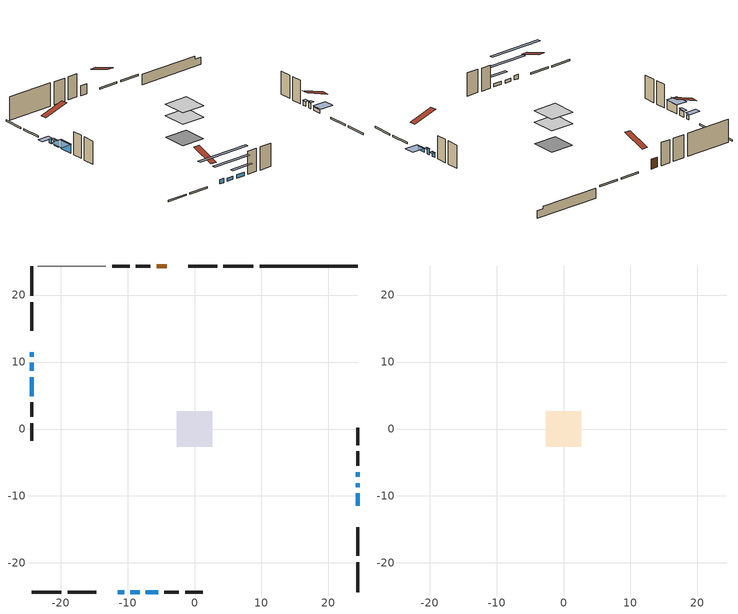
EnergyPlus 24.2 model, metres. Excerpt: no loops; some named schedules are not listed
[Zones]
conditioned space
 floor adiabatic (AdiabaticFloorConstruction): -2.64,-2.64 -2.64,2.64 2.64,2.64 2.64,-2.64 z3.5
 floor foundation (Slab1 construction): -2.58,-2.58 -2.58,2.58 2.58,2.58 2.58,-2.58 z-1.07
 wall outside (RimJoist1 construction): 8.79,24.34 4.33,24.34 / -24.34,-24.34 -19.89,-24.34 / -24.34,24.34 -24.34,19.89 / 24.34,-24.34 24.34,-19.89 z1.06:1.36
 wall outside (RimJoist2 construction): 3.4,24.34 -0.91,24.34 / -18.96,-24.34 -14.65,-24.34 / -24.34,18.96 -24.34,14.65 / 24.34,-18.96 24.34,-14.65 z1.06:1.36
 wall outside (AdiabaticWallConstruction 1): -4.12,24.34 -5.67,24.34 z1.06:3.09
 wall outside (AdiabaticWallConstruction): -24.34,11.44 -24.34,10.82 / -11.44,-24.34 -10.52,-24.34 / 24.34,-7.14 24.34,-6.43 z1.06:1.98; -24.34,9.9 -24.34,8.68 / 24.34,-8.68 24.34,-8.07 z1.06:2.28; 24.34,-11.44 24.34,-9.61 / -7.24,-24.34 -5.41,-24.34 z1.06:1.77; -9.59,-24.34 -8.17,-24.34 z1.06:1.67; -24.34,7.75 -24.34,4.9 z1.06:2.89
 wall outside (Wall1 construction): -6.6,24.34 -8.76,24.34 / -4.48,-24.34 -2.32,-24.34 / -24.34,3.98 -24.34,1.81 / 24.34,-5.5 24.34,-3.34 z1.06:5.94
 wall outside (Wall2 construction): -9.69,24.34 -12.3,24.34 / -1.39,-24.34 1.22,-24.34 / -24.34,0.88 -24.34,-1.73 / 24.34,-2.41 24.34,0.2 z1.06:5.94
 wall foundation (FoundationWall1 construction): 9.71,24.34,-1.07 9.71,24.34,1.06 22.88,24.34,1.06 22.88,24.34,0.49 24.34,24.34,0.49 24.34,24.34,-1.07
 wall adiabatic (Wall3 construction): -13.23,24.34 -23.42,24.34 z1.06:5.94
 window (WindowConstruction 7): -24.34,11.44 -24.34,10.83 z1.06:1.97
 window (WindowConstruction 6): -24.34,9.9 -24.34,8.68 z1.06:2.28
 window (WindowConstruction 8): -11.44,-24.34 -10.52,-24.34 z1.06:1.97
 window (WindowConstruction): 24.34,-11.44 24.34,-9.61 z1.06:1.77
 window (WindowConstruction 1): -9.59,-24.34 -8.17,-24.34 z1.06:1.67
 window (WindowConstruction 2): -24.34,7.75 -24.34,4.91 z1.06:2.89
 window (WindowConstruction 3): 24.34,-8.68 24.34,-8.07 z1.06:2.28
 window (WindowConstruction 4): 24.34,-7.14 24.34,-6.43 z1.06:1.97
 window (WindowConstruction 5): -7.24,-24.34 -5.41,-24.34 z1.06:1.77
 door (Door): -4.12,24.34 -5.67,24.34 z1.06:3.09
 ceiling adiabatic (AdiabaticFloorConstruction): 2.64,-2.64 2.64,2.64 -2.64,2.64 -2.64,-2.64 z3.5
attic - vented
 floor to conditioned space (Floor1 construction Reversed): -2.64,-2.64 -2.64,2.64 2.64,2.64 2.64,-2.64 z5.94
 roof outside (Roof1 construction): -3.19,24.34,5.94 -3.19,19.2,7.65 -1.84,19.2,7.65 -1.84,24.34,5.94; -12.36,-24.34,5.94 -12.36,-19.2,7.65 -13.72,-19.2,7.65 -13.72,-24.34,5.94; -24.34,12.36,5.94 -19.2,12.36,7.65 -19.2,13.72,7.65 -24.34,13.72,5.94; 24.34,-12.36,5.94 19.2,-12.36,7.65 19.2,-13.72,7.65 24.34,-13.72,5.94
shading: -24.34,10.53 -24.34,11.73 -26.79,11.73 -26.79,10.53 z2.27; -24.34,8.5 -24.34,10.08 -24.95,10.08 -24.95,8.5 z2.46; -5.03,-24.34 -16.93,-24.34 -16.93,-24.95 -5.03,-24.95 z7.46; 24.34,-9.43 24.34,-11.62 27.4,-11.62 27.4,-9.43 z1.95; -4.51,-24.34 -13.25,-24.34 -13.25,-24.95 -4.51,-24.95 z5.33; -24.34,4.81 -24.34,7.84 -26.79,7.84 -26.79,4.81 z2.98; 24.34,-7.98 24.34,-8.77 24.95,-8.77 24.95,-7.98 z2.37; 24.34,-6.34 24.34,-7.23 24.95,-7.23 24.95,-6.34 z2.07; -3.89,-24.34 -8.76,-24.34 -8.76,-24.95 -3.89,-24.95 z3.29
[Building]
Building 1: Terrain=Suburbs
[Site:Location]
Windsor AP_ON: Latitude {deg}=42.28; Longitude {deg}=-82.96; Time Zone {hr}=-5; Elevation {m}=190; Keep Site Location Information=Yes
[Site:GroundTemperature:Shallow]
6.34957, 4.46684, 4.31606, 5.20952, 8.79623, 12.3662, 15.4612, 17.4219, 17.5884, 15.9938, 12.9777, 9.51722
[Site:WaterMainsTemperature]
Calculation Method=Schedule; Temperature Schedule=mains temperature schedule
[Material] Roughness=Rough; Thermal Absorptance=0.9
Name | Thickness {m} | Conductivity {W/m-K} | Density {kg/m3} | Specific Heat {J/kg-K} | Solar Absorptance | Visible Absorptance
asphalt or fiberglass shingles | 0.00635 | 0.162714 | 1121.4 | 1465.45 | 0.4 | 0.4
ceiling loosefill ins | 0.169333 | 0.0480833 | 16.02 | 1046.75 | 0.7 | 0.7
ceiling stud and cavity | 0.1397 | 0.871806 | 65.682 | 1177.47 | 0.7 | 0.7
concrete 4.0 in. | 0.1016 | 1.803125 | 2242.8 | 837.4 | 0.7 | 0.7
concrete 8.0 in. | 0.2032 | 1.803125 | 2242.8 | 837.4 | 0.7 | 0.7
door material | 0.04445 | 0.053851 | 512.64 | 1214.23 | 0.7 | 0.7
exterior vertical ins | 0.00216305 | 0.029427 | 32.04 | 1214.23 | 0.7 | 0.7
floor covering | 0.0127 | 0.0433444 | 54.468 | 1339.84 | 0.6 | 0.6
floor rigid ins; wall rigid ins | 0.512978 | 0.029427 | 32.04 | 1214.23 | 0.7 | 0.7
floor stud and cavity | 0.1397 | 1.75129 | 37.0049 | 1207.88 | 0.7 | 0.7
furniture material conditioned space 1 | 0.1524 | 0.115458 | 640.8 | 1214.23 | 0.6 | 0.6
gypsum board | 0.0127 | 0.160291 | 801 | 837.4 | 0.6 | 0.6
osb sheathing 0.5 in. | 0.0127 | 0.115458 | 512.64 | 1214.23 | 0.7 | 0.7
osb sheathing 0.5 in. 1 | 0.0127 | 0.115458 | 512.64 | 1214.23 | 0.74 | 0.74
osb sheathing 0.75 in. | 0.01905 | 0.115458 | 512.64 | 1214.23 | 0.7 | 0.7
osb sheathing 2.0 in. | 0.0508 | 0.115458 | 512.64 | 1214.23 | 0.7 | 0.7
rim joist stud and cavity | 0.0508 | 0.177588 | 50.32683 | 1063.81 | 0.6 | 0.6
rim joist stud and cavity 1 | 0.0508 | 0.632955 | 125.044 | 1163.47 | 0.6 | 0.6
wall stud and cavity | 0.1397 | 0.411097 | 139.0536 | 1170.24 | 0.7 | 0.7
wall stud and cavity 1 | 0.1397 | 1.10207 | 139.0536 | 1170.24 | 0.7 | 0.7
wall stud and cavity 2 | 0.1397 | 0.482193 | 139.0536 | 1170.24 | 0.7 | 0.7
wall stud and cavity 3 | 0.0889 | 0.380278 | 52.3479 | 1209.89 | 0.7 | 0.7
wall stud and cavity 4 | 0.0889 | 0.391764 | 83.0341 | 1211.67 | 0.7 | 0.7
wood siding | 0.0254 | 0.102417 | 544.68 | 1172.36 | 0.74 | 0.74
wood siding 1; wood siding 2; wood siding 3 | 0.0254 | 0.102417 | 544.68 | 1172.36 | 0.7 | 0.7
[WindowMaterial:SimpleGlazingSystem]
Name | U-Factor {W/m2-K} | Solar Heat Gain Coefficient
WindowMaterial | 2.95994 | 0.45
WindowMaterial 1 | 3.000823 | 0.4
WindowMaterial 2 | 2.74872 | 0.66
WindowMaterial 3 | 2.94177 | 0.46
WindowMaterial 4 | 2.833322 | 0.56
WindowMaterial 5 | 2.88102 | 0.57
WindowMaterial 6 | 2.94802 | 0.47
[Construction]
AdiabaticFloorConstruction: floor stud and cavity, floor rigid ins, osb sheathing 0.75 in., floor covering
AdiabaticWallConstruction: wood siding 2, wall rigid ins, wall stud and cavity 3, gypsum board
AdiabaticWallConstruction 1: wood siding 3, wall rigid ins, wall stud and cavity 3, gypsum board
Door: door material
Floor1 construction Reversed: gypsum board, ceiling stud and cavity, ceiling loosefill ins
FoundationWall1 construction: concrete 8.0 in.
furniture construction conditioned space 1: furniture material conditioned space 1
PartitionWallConstruction: gypsum board, wall stud and cavity 4, gypsum board
RimJoist1 construction: wood siding 1, rim joist stud and cavity
RimJoist2 construction: wood siding 1, osb sheathing 2.0 in., rim joist stud and cavity 1
Roof1 construction: asphalt or fiberglass shingles
Slab1 construction: concrete 4.0 in.
Wall1 construction: wood siding, osb sheathing 0.5 in., wall stud and cavity, gypsum board
Wall2 construction: wood siding, osb sheathing 0.5 in., wall stud and cavity 1, gypsum board
Wall3 construction: osb sheathing 0.5 in. 1, wall stud and cavity 2, gypsum board
WindowConstruction; WindowConstruction 4; WindowConstruction 5: WindowMaterial
WindowConstruction 1: WindowMaterial 1
WindowConstruction 2: WindowMaterial 2
WindowConstruction 3: WindowMaterial 3
WindowConstruction 6: WindowMaterial 4
WindowConstruction 7: WindowMaterial 5
WindowConstruction 8: WindowMaterial 6
[Zone] Multiplier=1; Part of Total Floor Area=Yes
Name | Volume {m3}
attic - vented | 7.76286
conditioned space | 210.9
[Space]
Name | Zone | Volume {m3}
attic - vented 1 | attic - vented | 7.76286
conditioned space 1 | conditioned space | 210.9
[ZoneInfiltration:EffectiveLeakageArea]
infil attic - vented 1: Zone or Space=attic - vented 1; Schedule=Always On Discrete; Effective Air Leakage Area {cm2}=1239.56; Stack Coefficient=0.00011923; Wind Coefficient=7.37758e-06
[ZoneMixing]
whole house fan mix: Zone or Space=attic - vented; Schedule=Always On Continuous; Design Flow Rate Calculation Method=Flow/Zone; Design Flow Rate {m3/s}=0; Source Zone or Space=conditioned space
[SurfaceProperty:ExposedFoundationPerimeter]
Slab1: Exposed Perimeter Calculation Method=TotalExposedPerimeter; Total Exposed Perimeter {m}=14.63
[InternalMass] Zone or ZoneList=conditioned space; Space or SpaceList=conditioned space 1
Name | Construction | Surface Area {m2}
furniture mass conditioned space 1 | furniture construction conditioned space 1 | 21.7999
partition wall mass | PartitionWallConstruction | 54.4997
[Lights]
interior lighting: Zone or ZoneList or Space or SpaceList=conditioned space 1; Schedule=interior lighting schedule; Design Level Calculation Method=LightingLevel; Lighting Level {W}=343.2; Return Air Fraction=0; Fraction Radiant=0.6; Fraction Visible=0.2; Fraction Replaceable=1
[People]
occupants: Zone or ZoneList or Space or SpaceList=conditioned space 1; Number of People Schedule=occupants schedule; Number of People Calculation Method=People; Number of People=3; Fraction Radiant=0.314171; Sensible Heat Fraction=0.56303; Activity Level Schedule=occupants activity schedule; Carbon Dioxide Generation Rate {m3/s-W}=0; Enable ASHRAE 55 Comfort Warnings=No; Mean Radiant Temperature Calculation Type=EnclosureAveraged
[ElectricEquipment] Zone or ZoneList or Space or SpaceList=conditioned space 1; Design Level Calculation Method=EquipmentLevel
Name | Schedule | Design Level {W} | Fraction Latent | Fraction Radiant | Fraction Lost
clothes dryer | clothes dryer schedule | 140.772 | 0.015 | 0.081 | 0.85
clothes washer | clothes washer schedule | 32.1985 | 0.03 | 0.162 | 0.7
cooking range | cooking range schedule | 208.969 | 0.08 | 0.432 | 0.2
dishwasher | dishwasher schedule | 66.8632 | 0.3 | 0.18 | 0.4
fridge | fridge schedule | 72.9452 | 0 | 0.6 | 0
mech vent house fan | mech vent house fan schedule | 0 | 0 | 0 | 1
mech vent house fan cfis | mech vent house fan cfis schedule | 0 | 0 | 0 | 0
misc plug loads | misc plug loads schedule | 494.7 | 0.045 | 0.513 | 0.1
whole house fan | Always On Discrete | 0 | 0 | 0 | 1
[OtherEquipment] Zone or ZoneList or Space or SpaceList=conditioned space 1; Design Level Calculation Method=EquipmentLevel
Name | Fuel Type | Schedule | Design Level {W} | Fraction Latent | Fraction Radiant | Fraction Lost
clothes dryer 1 | Electricity | clothes dryer schedule | 0 | 0.015 | 0.081 | 0.85
cooking range 1 | Electricity | cooking range schedule | 0 | 0.08 | 0.432 | 0.2
general water use latent | None | general water use schedule | 59.3978 | 1 | 0 | 0
general water use sensible | None | general water use schedule | -58.539 | 0 | 0.6 | 0
mech vent house fan latent load | None | Always On Discrete | 0 | 1 | 0 | 0
mech vent house fan sensible load | None | Always On Discrete | 0 | 0 | 0 | 0
water heater energy adjustment1 | NaturalGas | Always On Discrete | 0.01 | 0 | 0 | 1
[ZoneInfiltration:DesignFlowRate] Zone or ZoneList or Space or SpaceList=conditioned space 1; Schedule=Always On Discrete; Design Flow Rate Calculation Method=Flow/Zone; Design Flow Rate {m3/s}=0
infil flow; natural vent flow; whole house fan flow
[Foundation:Kiva]
Foundation Kiva 1: Initial Indoor Air Temperature {C}=18; Wall Height Above Grade {m}=1.06; Wall Depth Below Slab {m}=0.2032; Custom Block Material Name 1=exterior vertical ins; Custom Block Depth 1 {m}=2.13; Custom Block X Position 1 {m}=0.2032; Custom Block Z Position 1 {m}=0
[Foundation:Kiva:Settings]
Soil Conductivity {W/m-K}=0.849921; Soil Density {kg/m3}=1842.3; Soil Specific Heat {J/kg-K}=418.7; Ground Solar Absorptivity=0.9; Ground Thermal Absorptivity=0.9; Ground Surface Roughness {m}=0.03; Far-Field Width {m}=40; Deep-Ground Boundary Condition=ZeroFlux; Deep-Ground Depth {m}=40; Minimum Cell Dimension {m}=0.2; Maximum Cell Growth Coefficient=3; Simulation Timestep=Timestep
[Exterior:Lights]
exterior lighting: Schedule=exterior lighting schedule; Design Level {W}=75.6
[Schedule:Constant]
Name | Hourly Value
Always On Continuous; mech vent house fan schedule; mech vent house fan cfis schedule; Always On Discrete | 1
occupants activity schedule | 117.228
fridge schedule | 0
[Schedule:Day:Interval]
interior lighting schedule day: No, 01:00, 0.108182, 04:00, 0.0901515, 05:00, 0.0991667, 06:00, 0.162273, 07:00, 0.270455, 08:00, 0.342576, 10:00, 0.369621, 11:00, 0.351591, 12:00, 0.333561, 13:00, 0.324545, 14:00, 0.31553, 15:00, 0.333561, 16:00, 0.369621, 17:00, 0.450758, 18:00, 0.585985, 19:00, 0.775303, 20:00, 0.955606, 21:00, 0.991667, 22:00, 0.712197, 23:00, 0.360606, 24:00, 0.162273
interior lighting schedule day 1: No, 01:00, 0.100909, 04:00, 0.0840909, 05:00, 0.0925, 06:00, 0.151364, 07:00, 0.252273, 08:00, 0.319545, 10:00, 0.344773, 11:00, 0.327955, 12:00, 0.311136, 13:00, 0.302727, 14:00, 0.294318, 15:00, 0.311136, 16:00, 0.344773, 17:00, 0.420455, 18:00, 0.546591, 19:00, 0.723182, 20:00, 0.891364, 21:00, 0.925, 22:00, 0.664318, 23:00, 0.336364, 24:00, 0.151364
interior lighting schedule default day: No, 24:00, 0
[Schedule:Week:Daily]
interior lighting schedule Week Rule - Jan1-Jan27: interior lighting schedule day, interior lighting schedule day, interior lighting schedule day, interior lighting schedule day, interior lighting schedule day, interior lighting schedule day, interior lighting schedule day, interior lighting schedule default day, interior lighting schedule default day, interior lighting schedule default day, interior lighting schedule default day, interior lighting schedule default day
interior lighting schedule Week Rule - Jan28-Feb3: interior lighting schedule day, interior lighting schedule day, interior lighting schedule day, interior lighting schedule day, interior lighting schedule day 1, interior lighting schedule day 1, interior lighting schedule day 1, interior lighting schedule default day, interior lighting schedule default day, interior lighting schedule default day, interior lighting schedule default day, interior lighting schedule default day
interior lighting schedule Week Rule - Feb4-Feb24: interior lighting schedule day 1, interior lighting schedule day 1, interior lighting schedule day 1, interior lighting schedule day 1, interior lighting schedule day 1, interior lighting schedule day 1, interior lighting schedule day 1, interior lighting schedule default day, interior lighting schedule default day, interior lighting schedule default day, interior lighting schedule default day, interior lighting schedule default day
interior lighting schedule Week Rule - Feb25-Mar3: interior lighting schedule day 1, interior lighting schedule day 1, interior lighting schedule day 1, interior lighting schedule day 1, interior lighting schedule day 2, interior lighting schedule day 2, interior lighting schedule day 2, interior lighting schedule default day, interior lighting schedule default day, interior lighting schedule default day, interior lighting schedule default day, interior lighting schedule default day
interior lighting schedule Week Rule - Mar4-Mar31: interior lighting schedule day 2, interior lighting schedule day 2, interior lighting schedule day 2, interior lighting schedule day 2, interior lighting schedule day 2, interior lighting schedule day 2, interior lighting schedule day 2, interior lighting schedule default day, interior lighting schedule default day, interior lighting schedule default day, interior lighting schedule default day, interior lighting schedule default day
interior lighting schedule Week Rule - Apr1-Apr28: interior lighting schedule day 3, interior lighting schedule day 3, interior lighting schedule day 3, interior lighting schedule day 3, interior lighting schedule day 3, interior lighting schedule day 3, interior lighting schedule day 3, interior lighting schedule default day, interior lighting schedule default day, interior lighting schedule default day, interior lighting schedule default day, interior lighting schedule default day
interior lighting schedule Week Rule - Apr29-May5: interior lighting schedule day 3, interior lighting schedule day 3, interior lighting schedule day 4, interior lighting schedule day 4, interior lighting schedule day 4, interior lighting schedule day 4, interior lighting schedule day 4, interior lighting schedule default day, interior lighting schedule default day, interior lighting schedule default day, interior lighting schedule default day, interior lighting schedule default day
interior lighting schedule Week Rule - May6-May26: interior lighting schedule day 4, interior lighting schedule day 4, interior lighting schedule day 4, interior lighting schedule day 4, interior lighting schedule day 4, interior lighting schedule day 4, interior lighting schedule day 4, interior lighting schedule default day, interior lighting schedule default day, interior lighting schedule default day, interior lighting schedule default day, interior lighting schedule default day
interior lighting schedule Week Rule - May27-Jun2: interior lighting schedule day 4, interior lighting schedule day 4, interior lighting schedule day 4, interior lighting schedule day 4, interior lighting schedule day 4, interior lighting schedule day 5, interior lighting schedule day 5, interior lighting schedule default day, interior lighting schedule default day, interior lighting schedule default day, interior lighting schedule default day, interior lighting schedule default day
interior lighting schedule Week Rule - Jun3-Jun30: interior lighting schedule day 5, interior lighting schedule day 5, interior lighting schedule day 5, interior lighting schedule day 5, interior lighting schedule day 5, interior lighting schedule day 5, interior lighting schedule day 5, interior lighting schedule default day, interior lighting schedule default day, interior lighting schedule default day, interior lighting schedule default day, interior lighting schedule default day
interior lighting schedule Week Rule - Jul1-Jul28: interior lighting schedule day 6, interior lighting schedule day 6, interior lighting schedule day 6, interior lighting schedule day 6, interior lighting schedule day 6, interior lighting schedule day 6, interior lighting schedule day 6, interior lighting schedule default day, interior lighting schedule default day, interior lighting schedule default day, interior lighting schedule default day, interior lighting schedule default day
interior lighting schedule Week Rule - Jul29-Aug4: interior lighting schedule day 6, interior lighting schedule day 6, interior lighting schedule day 6, interior lighting schedule day 7, interior lighting schedule day 7, interior lighting schedule day 7, interior lighting schedule day 7, interior lighting schedule default day, interior lighting schedule default day, interior lighting schedule default day, interior lighting schedule default day, interior lighting schedule default day
interior lighting schedule Week Rule - Aug5-Aug25: interior lighting schedule day 7, interior lighting schedule day 7, interior lighting schedule day 7, interior lighting schedule day 7, interior lighting schedule day 7, interior lighting schedule day 7, interior lighting schedule day 7, interior lighting schedule default day, interior lighting schedule default day, interior lighting schedule default day, interior lighting schedule default day, interior lighting schedule default day
interior lighting schedule Week Rule - Aug26-Sep1: interior lighting schedule day 7, interior lighting schedule day 7, interior lighting schedule day 7, interior lighting schedule day 7, interior lighting schedule day 7, interior lighting schedule day 7, interior lighting schedule day 8, interior lighting schedule default day, interior lighting schedule default day, interior lighting schedule default day, interior lighting schedule default day, interior lighting schedule default day
interior lighting schedule Week Rule - Sep2-Sep29: interior lighting schedule day 8, interior lighting schedule day 8, interior lighting schedule day 8, interior lighting schedule day 8, interior lighting schedule day 8, interior lighting schedule day 8, interior lighting schedule day 8, interior lighting schedule default day, interior lighting schedule default day, interior lighting schedule default day, interior lighting schedule default day, interior lighting schedule default day
interior lighting schedule Week Rule - Sep30-Oct6: interior lighting schedule day 8, interior lighting schedule day 9, interior lighting schedule day 9, interior lighting schedule day 9, interior lighting schedule day 9, interior lighting schedule day 9, interior lighting schedule day 9, interior lighting schedule default day, interior lighting schedule default day, interior lighting schedule default day, interior lighting schedule default day, interior lighting schedule default day
interior lighting schedule Week Rule - Oct7-Oct27: interior lighting schedule day 9, interior lighting schedule day 9, interior lighting schedule day 9, interior lighting schedule day 9, interior lighting schedule day 9, interior lighting schedule day 9, interior lighting schedule day 9, interior lighting schedule default day, interior lighting schedule default day, interior lighting schedule default day, interior lighting schedule default day, interior lighting schedule default day
interior lighting schedule Week Rule - Oct28-Nov3: interior lighting schedule day 9, interior lighting schedule day 9, interior lighting schedule day 9, interior lighting schedule day 9, interior lighting schedule day 10, interior lighting schedule day 10, interior lighting schedule day 10, interior lighting schedule default day, interior lighting schedule default day, interior lighting schedule default day, interior lighting schedule default day, interior lighting schedule default day
interior lighting schedule Week Rule - Nov4-Nov24: interior lighting schedule day 10, interior lighting schedule day 10, interior lighting schedule day 10, interior lighting schedule day 10, interior lighting schedule day 10, interior lighting schedule day 10, interior lighting schedule day 10, interior lighting schedule default day, interior lighting schedule default day, interior lighting schedule default day, interior lighting schedule default day, interior lighting schedule default day
interior lighting schedule Week Rule - Nov25-Dec1: interior lighting schedule day 10, interior lighting schedule day 10, interior lighting schedule day 10, interior lighting schedule day 10, interior lighting schedule day 10, interior lighting schedule day 10, interior lighting schedule day 11, interior lighting schedule default day, interior lighting schedule default day, interior lighting schedule default day, interior lighting schedule default day, interior lighting schedule default day
interior lighting schedule Week Rule - Dec2-Dec31: interior lighting schedule day 11, interior lighting schedule day 11, interior lighting schedule day 11, interior lighting schedule day 11, interior lighting schedule day 11, interior lighting schedule day 11, interior lighting schedule day 11, interior lighting schedule default day, interior lighting schedule default day, interior lighting schedule default day, interior lighting schedule default day, interior lighting schedule default day
occupants schedule Week Rule - Jan1-Dec31: occupants schedule day, occupants schedule day, occupants schedule day, occupants schedule day, occupants schedule day, occupants schedule day, occupants schedule day, occupants schedule default day, occupants schedule default day, occupants schedule default day, occupants schedule default day, occupants schedule default day
clothes dryer schedule Week Rule - Jan1-Dec31: clothes dryer schedule day, clothes dryer schedule day, clothes dryer schedule day, clothes dryer schedule day, clothes dryer schedule day, clothes dryer schedule day, clothes dryer schedule day, clothes dryer schedule default day, clothes dryer schedule default day, clothes dryer schedule default day, clothes dryer schedule default day, clothes dryer schedule default day
clothes washer schedule Week Rule - Jan1-Dec31: clothes washer schedule day, clothes washer schedule day, clothes washer schedule day, clothes washer schedule day, clothes washer schedule day, clothes washer schedule day, clothes washer schedule day, clothes washer schedule default day, clothes washer schedule default day, clothes washer schedule default day, clothes washer schedule default day, clothes washer schedule default day
cooking range schedule Week Rule - Jan1-Dec31: cooking range schedule day, cooking range schedule day, cooking range schedule day, cooking range schedule day, cooking range schedule day, cooking range schedule day, cooking range schedule day, cooking range schedule default day, cooking range schedule default day, cooking range schedule default day, cooking range schedule default day, cooking range schedule default day
dishwasher schedule Week Rule - Jan1-Dec31: dishwasher schedule day, dishwasher schedule day, dishwasher schedule day, dishwasher schedule day, dishwasher schedule day, dishwasher schedule day, dishwasher schedule day, dishwasher schedule default day, dishwasher schedule default day, dishwasher schedule default day, dishwasher schedule default day, dishwasher schedule default day
misc plug loads schedule Week Rule - Jan1-Dec31: misc plug loads schedule day, misc plug loads schedule day, misc plug loads schedule day, misc plug loads schedule day, misc plug loads schedule day, misc plug loads schedule day, misc plug loads schedule day, misc plug loads schedule default day, misc plug loads schedule default day, misc plug loads schedule default day, misc plug loads schedule default day, misc plug loads schedule default day
general water use schedule Week Rule - Jan1-Dec31: general water use schedule day, general water use schedule day, general water use schedule day, general water use schedule day, general water use schedule day, general water use schedule day, general water use schedule day, general water use schedule default day, general water use schedule default day, general water use schedule default day, general water use schedule default day, general water use schedule default day
exterior lighting schedule Week Rule - Jan1-Jan27: exterior lighting schedule day, exterior lighting schedule day, exterior lighting schedule day, exterior lighting schedule day, exterior lighting schedule day, exterior lighting schedule day, exterior lighting schedule day, exterior lighting schedule default day, exterior lighting schedule default day, exterior lighting schedule default day, exterior lighting schedule default day, exterior lighting schedule default day
exterior lighting schedule Week Rule - Jan28-Feb3: exterior lighting schedule day, exterior lighting schedule day, exterior lighting schedule day, exterior lighting schedule day, exterior lighting schedule day 1, exterior lighting schedule day 1, exterior lighting schedule day 1, exterior lighting schedule default day, exterior lighting schedule default day, exterior lighting schedule default day, exterior lighting schedule default day, exterior lighting schedule default day
exterior lighting schedule Week Rule - Feb4-Feb24: exterior lighting schedule day 1, exterior lighting schedule day 1, exterior lighting schedule day 1, exterior lighting schedule day 1, exterior lighting schedule day 1, exterior lighting schedule day 1, exterior lighting schedule day 1, exterior lighting schedule default day, exterior lighting schedule default day, exterior lighting schedule default day, exterior lighting schedule default day, exterior lighting schedule default day
exterior lighting schedule Week Rule - Feb25-Mar3: exterior lighting schedule day 1, exterior lighting schedule day 1, exterior lighting schedule day 1, exterior lighting schedule day 1, exterior lighting schedule day 2, exterior lighting schedule day 2, exterior lighting schedule day 2, exterior lighting schedule default day, exterior lighting schedule default day, exterior lighting schedule default day, exterior lighting schedule default day, exterior lighting schedule default day
exterior lighting schedule Week Rule - Mar4-Mar31: exterior lighting schedule day 2, exterior lighting schedule day 2, exterior lighting schedule day 2, exterior lighting schedule day 2, exterior lighting schedule day 2, exterior lighting schedule day 2, exterior lighting schedule day 2, exterior lighting schedule default day, exterior lighting schedule default day, exterior lighting schedule default day, exterior lighting schedule default day, exterior lighting schedule default day
exterior lighting schedule Week Rule - Apr1-Apr28: exterior lighting schedule day 3, exterior lighting schedule day 3, exterior lighting schedule day 3, exterior lighting schedule day 3, exterior lighting schedule day 3, exterior lighting schedule day 3, exterior lighting schedule day 3, exterior lighting schedule default day, exterior lighting schedule default day, exterior lighting schedule default day, exterior lighting schedule default day, exterior lighting schedule default day
exterior lighting schedule Week Rule - Apr29-May5: exterior lighting schedule day 3, exterior lighting schedule day 3, exterior lighting schedule day 4, exterior lighting schedule day 4, exterior lighting schedule day 4, exterior lighting schedule day 4, exterior lighting schedule day 4, exterior lighting schedule default day, exterior lighting schedule default day, exterior lighting schedule default day, exterior lighting schedule default day, exterior lighting schedule default day
exterior lighting schedule Week Rule - May6-May26: exterior lighting schedule day 4, exterior lighting schedule day 4, exterior lighting schedule day 4, exterior lighting schedule day 4, exterior lighting schedule day 4, exterior lighting schedule day 4, exterior lighting schedule day 4, exterior lighting schedule default day, exterior lighting schedule default day, exterior lighting schedule default day, exterior lighting schedule default day, exterior lighting schedule default day
exterior lighting schedule Week Rule - May27-Jun2: exterior lighting schedule day 4, exterior lighting schedule day 4, exterior lighting schedule day 4, exterior lighting schedule day 4, exterior lighting schedule day 4, exterior lighting schedule day 5, exterior lighting schedule day 5, exterior lighting schedule default day, exterior lighting schedule default day, exterior lighting schedule default day, exterior lighting schedule default day, exterior lighting schedule default day
exterior lighting schedule Week Rule - Jun3-Jun30: exterior lighting schedule day 5, exterior lighting schedule day 5, exterior lighting schedule day 5, exterior lighting schedule day 5, exterior lighting schedule day 5, exterior lighting schedule day 5, exterior lighting schedule day 5, exterior lighting schedule default day, exterior lighting schedule default day, exterior lighting schedule default day, exterior lighting schedule default day, exterior lighting schedule default day
exterior lighting schedule Week Rule - Jul1-Jul28: exterior lighting schedule day 6, exterior lighting schedule day 6, exterior lighting schedule day 6, exterior lighting schedule day 6, exterior lighting schedule day 6, exterior lighting schedule day 6, exterior lighting schedule day 6, exterior lighting schedule default day, exterior lighting schedule default day, exterior lighting schedule default day, exterior lighting schedule default day, exterior lighting schedule default day
exterior lighting schedule Week Rule - Jul29-Aug4: exterior lighting schedule day 6, exterior lighting schedule day 6, exterior lighting schedule day 6, exterior lighting schedule day 7, exterior lighting schedule day 7, exterior lighting schedule day 7, exterior lighting schedule day 7, exterior lighting schedule default day, exterior lighting schedule default day, exterior lighting schedule default day, exterior lighting schedule default day, exterior lighting schedule default day
exterior lighting schedule Week Rule - Aug5-Aug25: exterior lighting schedule day 7, exterior lighting schedule day 7, exterior lighting schedule day 7, exterior lighting schedule day 7, exterior lighting schedule day 7, exterior lighting schedule day 7, exterior lighting schedule day 7, exterior lighting schedule default day, exterior lighting schedule default day, exterior lighting schedule default day, exterior lighting schedule default day, exterior lighting schedule default day
exterior lighting schedule Week Rule - Aug26-Sep1: exterior lighting schedule day 7, exterior lighting schedule day 7, exterior lighting schedule day 7, exterior lighting schedule day 7, exterior lighting schedule day 7, exterior lighting schedule day 7, exterior lighting schedule day 8, exterior lighting schedule default day, exterior lighting schedule default day, exterior lighting schedule default day, exterior lighting schedule default day, exterior lighting schedule default day
exterior lighting schedule Week Rule - Sep2-Sep29: exterior lighting schedule day 8, exterior lighting schedule day 8, exterior lighting schedule day 8, exterior lighting schedule day 8, exterior lighting schedule day 8, exterior lighting schedule day 8, exterior lighting schedule day 8, exterior lighting schedule default day, exterior lighting schedule default day, exterior lighting schedule default day, exterior lighting schedule default day, exterior lighting schedule default day
exterior lighting schedule Week Rule - Sep30-Oct6: exterior lighting schedule day 8, exterior lighting schedule day 9, exterior lighting schedule day 9, exterior lighting schedule day 9, exterior lighting schedule day 9, exterior lighting schedule day 9, exterior lighting schedule day 9, exterior lighting schedule default day, exterior lighting schedule default day, exterior lighting schedule default day, exterior lighting schedule default day, exterior lighting schedule default day
exterior lighting schedule Week Rule - Oct7-Oct27: exterior lighting schedule day 9, exterior lighting schedule day 9, exterior lighting schedule day 9, exterior lighting schedule day 9, exterior lighting schedule day 9, exterior lighting schedule day 9, exterior lighting schedule day 9, exterior lighting schedule default day, exterior lighting schedule default day, exterior lighting schedule default day, exterior lighting schedule default day, exterior lighting schedule default day
exterior lighting schedule Week Rule - Oct28-Nov3: exterior lighting schedule day 9, exterior lighting schedule day 9, exterior lighting schedule day 9, exterior lighting schedule day 9, exterior lighting schedule day 10, exterior lighting schedule day 10, exterior lighting schedule day 10, exterior lighting schedule default day, exterior lighting schedule default day, exterior lighting schedule default day, exterior lighting schedule default day, exterior lighting schedule default day
exterior lighting schedule Week Rule - Nov4-Nov24: exterior lighting schedule day 10, exterior lighting schedule day 10, exterior lighting schedule day 10, exterior lighting schedule day 10, exterior lighting schedule day 10, exterior lighting schedule day 10, exterior lighting schedule day 10, exterior lighting schedule default day, exterior lighting schedule default day, exterior lighting schedule default day, exterior lighting schedule default day, exterior lighting schedule default day
exterior lighting schedule Week Rule - Nov25-Dec1: exterior lighting schedule day 10, exterior lighting schedule day 10, exterior lighting schedule day 10, exterior lighting schedule day 10, exterior lighting schedule day 10, exterior lighting schedule day 10, exterior lighting schedule day 11, exterior lighting schedule default day, exterior lighting schedule default day, exterior lighting schedule default day, exterior lighting schedule default day, exterior lighting schedule default day
exterior lighting schedule Week Rule - Dec2-Dec31: exterior lighting schedule day 11, exterior lighting schedule day 11, exterior lighting schedule day 11, exterior lighting schedule day 11, exterior lighting schedule day 11, exterior lighting schedule day 11, exterior lighting schedule day 11, exterior lighting schedule default day, exterior lighting schedule default day, exterior lighting schedule default day, exterior lighting schedule default day, exterior lighting schedule default day
[Schedule:Year]
interior lighting schedule: interior lighting schedule Week Rule - Jan1-Jan27, 1, 1, 1, 27, interior lighting schedule Week Rule - Jan28-Feb3, 1, 28, 2, 3, interior lighting schedule Week Rule - Feb4-Feb24, 2, 4, 2, 24, interior lighting schedule Week Rule - Feb25-Mar3, 2, 25, 3, 3, interior lighting schedule Week Rule - Mar4-Mar31, 3, 4, 3, 31, interior lighting schedule Week Rule - Apr1-Apr28, 4, 1, 4, 28, interior lighting schedule Week Rule - Apr29-May5, 4, 29, 5, 5, interior lighting schedule Week Rule - May6-May26, 5, 6, 5, 26, interior lighting schedule Week Rule - May27-Jun2, 5, 27, 6, 2, interior lighting schedule Week Rule - Jun3-Jun30, 6, 3, 6, 30, interior lighting schedule Week Rule - Jul1-Jul28, 7, 1, 7, 28, interior lighting schedule Week Rule - Jul29-Aug4, 7, 29, 8, 4, interior lighting schedule Week Rule - Aug5-Aug25, 8, 5, 8, 25, interior lighting schedule Week Rule - Aug26-Sep1, 8, 26, 9, 1, interior lighting schedule Week Rule - Sep2-Sep29, 9, 2, 9, 29, interior lighting schedule Week Rule - Sep30-Oct6, 9, 30, 10, 6, interior lighting schedule Week Rule - Oct7-Oct27, 10, 7, 10, 27, interior lighting schedule Week Rule - Oct28-Nov3, 10, 28, 11, 3, interior lighting schedule Week Rule - Nov4-Nov24, 11, 4, 11, 24, interior lighting schedule Week Rule - Nov25-Dec1, 11, 25, 12, 1, interior lighting schedule Week Rule - Dec2-Dec31, 12, 2, 12, 31
occupants schedule: occupants schedule Week Rule - Jan1-Dec31, 1, 1, 12, 31
clothes dryer schedule: clothes dryer schedule Week Rule - Jan1-Dec31, 1, 1, 12, 31
clothes washer schedule: clothes washer schedule Week Rule - Jan1-Dec31, 1, 1, 12, 31
cooking range schedule: cooking range schedule Week Rule - Jan1-Dec31, 1, 1, 12, 31
dishwasher schedule: dishwasher schedule Week Rule - Jan1-Dec31, 1, 1, 12, 31
misc plug loads schedule: misc plug loads schedule Week Rule - Jan1-Dec31, 1, 1, 12, 31
general water use schedule: general water use schedule Week Rule - Jan1-Dec31, 1, 1, 12, 31
exterior lighting schedule: exterior lighting schedule Week Rule - Jan1-Jan27, 1, 1, 1, 27, exterior lighting schedule Week Rule - Jan28-Feb3, 1, 28, 2, 3, exterior lighting schedule Week Rule - Feb4-Feb24, 2, 4, 2, 24, exterior lighting schedule Week Rule - Feb25-Mar3, 2, 25, 3, 3, exterior lighting schedule Week Rule - Mar4-Mar31, 3, 4, 3, 31, exterior lighting schedule Week Rule - Apr1-Apr28, 4, 1, 4, 28, exterior lighting schedule Week Rule - Apr29-May5, 4, 29, 5, 5, exterior lighting schedule Week Rule - May6-May26, 5, 6, 5, 26, exterior lighting schedule Week Rule - May27-Jun2, 5, 27, 6, 2, exterior lighting schedule Week Rule - Jun3-Jun30, 6, 3, 6, 30, exterior lighting schedule Week Rule - Jul1-Jul28, 7, 1, 7, 28, exterior lighting schedule Week Rule - Jul29-Aug4, 7, 29, 8, 4, exterior lighting schedule Week Rule - Aug5-Aug25, 8, 5, 8, 25, exterior lighting schedule Week Rule - Aug26-Sep1, 8, 26, 9, 1, exterior lighting schedule Week Rule - Sep2-Sep29, 9, 2, 9, 29, exterior lighting schedule Week Rule - Sep30-Oct6, 9, 30, 10, 6, exterior lighting schedule Week Rule - Oct7-Oct27, 10, 7, 10, 27, exterior lighting schedule Week Rule - Oct28-Nov3, 10, 28, 11, 3, exterior lighting schedule Week Rule - Nov4-Nov24, 11, 4, 11, 24, exterior lighting schedule Week Rule - Nov25-Dec1, 11, 25, 12, 1, exterior lighting schedule Week Rule - Dec2-Dec31, 12, 2, 12, 31
[Schedule:Compact]
mains temperature schedule: Through: 01/01, For: AllDays, Until: 24:00, 9.71556, Through: 01/02, For: AllDays, Until: 24:00, 9.65056, Through: 01/03, For: AllDays, Until: 24:00, 9.58667, Through: 01/04, For: AllDays, Until: 24:00, 9.52389, Through: 01/05, For: AllDays, Until: 24:00, 9.46278, Through: 01/06, For: AllDays, Until: 24:00, 9.40278, Through: 01/07, For: AllDays, Until: 24:00, 9.34444, Through: 01/08, For: AllDays, Until: 24:00, 9.28778, Through: 01/09, For: AllDays, Until: 24:00, 9.23222, Through: 01/10, For: AllDays, Until: 24:00, 9.17778, Through: 01/11, For: AllDays, Until: 24:00, 9.125, Through: 01/12, For: AllDays, Until: 24:00, 9.07389, Through: 01/13, For: AllDays, Until: 24:00, 9.02444, Through: 01/14, For: AllDays, Until: 24:00, 8.97611, Through: 01/15, For: AllDays, Until: 24:00, 8.92944, Through: 01/16, For: AllDays, Until: 24:00, 8.88444, Through: 01/17, For: AllDays, Until: 24:00, 8.84056, Through: 01/18, For: AllDays, Until: 24:00, 8.79889, Through: 01/19, For: AllDays, Until: 24:00, 8.75833, Through: 01/20, For: AllDays, Until: 24:00, 8.71944, Through: 01/21, For: AllDays, Until: 24:00, 8.68222, Through: 01/22, For: AllDays, Until: 24:00, 8.64667, Through: 01/23, For: AllDays, Until: 24:00, 8.61222, Through: 01/24, For: AllDays, Until: 24:00, 8.58, Through: 01/25, For: AllDays, Until: 24:00, 8.54944, Through: 01/26, For: AllDays, Until: 24:00, 8.52, Through: 01/27, For: AllDays, Until: 24:00, 8.49278, Through: 01/28, For: AllDays, Until: 24:00, 8.46722, Through: 01/29, For: AllDays, Until: 24:00, 8.44278, Through: 01/30, For: AllDays, Until: 24:00, 8.42056, Through: 01/31, For: AllDays, Until: 24:00, 8.39944, Through: 02/01, For: AllDays, Until: 24:00, 8.38056, Through: 02/02, For: AllDays, Until: 24:00, 8.36333, Through: 02/03, For: AllDays, Until: 24:00, 8.34778, Through: 02/04, For: AllDays, Until: 24:00, 8.33389, Through: 02/05, For: AllDays, Until: 24:00, 8.32167, Through: 02/06, For: AllDays, Until: 24:00, 8.31111, Through: 02/07, For: AllDays, Until: 24:00, 8.30222, Through: 02/08, For: AllDays, Until: 24:00, 8.295, Through: 02/09, For: AllDays, Until: 24:00, 8.29, Through: 02/10, For: AllDays, Until: 24:00, 8.28611, Through: 02/11, For: AllDays, Until: 24:00, 8.28444, Through: 02/12, For: AllDays, Until: 24:00, 8.28444, Through: 02/13, For: AllDays, Until: 24:00, 8.28611, Through: 02/14, For: AllDays, Until: 24:00, 8.28889, Through: 02/15, For: AllDays, Until: 24:00, 8.29444, Through: 02/16, For: AllDays, Until: 24:00, 8.30111, Through: 02/17, For: AllDays, Until: 24:00, 8.30944, Through: 02/18, For: AllDays, Until: 24:00, 8.31944, Through: 02/19, For: AllDays, Until: 24:00, 8.33167, Through: 02/20, For: AllDays, Until: 24:00, 8.345, Through: 02/21, For: AllDays, Until: 24:00, 8.36056, Through: 02/22, For: AllDays, Until: 24:00, 8.37778, Through: 02/23, For: AllDays, Until: 24:00, 8.39611, Through: 02/24, For: AllDays, Until: 24:00, 8.41667, Through: 02/25, For: AllDays, Until: 24:00, 8.43889, Through: 02/26, For: AllDays, Until: 24:00, 8.46278, Through: 02/27, For: AllDays, Until: 24:00, 8.48833, Through: 02/28, For: AllDays, Until: 24:00, 8.51556, Through: 03/01, For: AllDays, Until: 24:00, 8.54444, Through: 03/02, For: AllDays, Until: 24:00, 8.575, Through: 03/03, For: AllDays, Until: 24:00, 8.60667, Through: 03/04, For: AllDays, Until: 24:00, 8.64056, Through: 03/05, For: AllDays, Until: 24:00, 8.67611, Through: 03/06, For: AllDays, Until: 24:00, 8.71278, Through: 03/07, For: AllDays, Until: 24:00, 8.75167, Through: 03/08, For: AllDays, Until: 24:00, 8.79167, Through: 03/09, For: AllDays, Until: 24:00, 8.83333, Through: 03/10, For: AllDays, Until: 24:00, 8.87667, Through: 03/11, For: AllDays, Until: 24:00, 8.92167, Through: 03/12, For: AllDays, Until: 24:00, 8.96833, Through: 03/13, For: AllDays, Until: 24:00, 9.01611, Through: 03/14, For: AllDays, Until: 24:00, 9.06556, Through: 03/15, For: AllDays, Until: 24:00, 9.11667, Through: 03/16, For: AllDays, Until: 24:00, 9.16889, Through: 03/17, For: AllDays, Until: 24:00, 9.22278, Through: 03/18, For: AllDays, Until: 24:00, 9.27833, Through: 03/19, For: AllDays, Until: 24:00, 9.335, Through: 03/20, For: AllDays, Until: 24:00, 9.39333, Through: 03/21, For: AllDays, Until: 24:00, 9.45278, Through: 03/22, For: AllDays, Until: 24:00, 9.51389, Through: 03/23, For: AllDays, Until: 24:00, 9.57611, Through: 03/24, For: AllDays, Until: 24:00, 9.64, Through: 03/25, For: AllDays, Until: 24:00, 9.705, Through: 03/26, For: AllDays, Until: 24:00, 9.77111, Through: 03/27, For: AllDays, Until: 24:00, 9.83889, Through: 03/28, For: AllDays, Until: 24:00, 9.90778, Through: 03/29, For: AllDays, Until: 24:00, 9.97778, Through: 03/30, For: AllDays, Until: 24:00, 10.0489, Through: 03/31, For: AllDays, Until: 24:00, 10.1217, Through: 04/01, For: AllDays, Until: 24:00, 10.1956, Through: 04/02, For: AllDays, Until: 24:00, 10.2706, Through: 04/03, For: AllDays, Until: 24:00, 10.3461, Through: 04/04, For: AllDays, Until: 24:00, 10.4233, Through: 04/05, For: AllDays, Until: 24:00, 10.5017, Through: 04/06, For: AllDays, Until: 24:00, 10.5811, Through: 04/07, For: AllDays, Until: 24:00, 10.6617, Through: 04/08, For: AllDays, Until: 24:00, 10.7428, Through: 04/09, For: AllDays, Until: 24:00, 10.825, Through: 04/10, For: AllDays, Until: 24:00, 10.9089, Through: 04/11, For: AllDays, Until: 24:00, 10.9928, Through: 04/12, For: AllDays, Until: 24:00, 11.0783, Through: 04/13, For: AllDays, Until: 24:00, 11.1644, Through: 04/14, For: AllDays, Until: 24:00, 11.2517, Through: 04/15, For: AllDays, Until: 24:00, 11.3394, Through: 04/16, For: AllDays, Until: 24:00, 11.4278, Through: 04/17, For: AllDays, Until: 24:00, 11.5178, Through: 04/18, For: AllDays, Until: 24:00, 11.6078, Through: 04/19, For: AllDays, Until: 24:00, 11.6989, Through: 04/20, For: AllDays, Until: 24:00, 11.7906, Through: 04/21, For: AllDays, Until: 24:00, 11.8828, Through: 04/22, For: AllDays, Until: 24:00, 11.9761, Through: 04/23, For: AllDays, Until: 24:00, 12.07, Through: 04/24, For: AllDays, Until: 24:00, 12.1639, Through: 04/25, For: AllDays, Until: 24:00, 12.2589, Through: 04/26, For: AllDays, Until: 24:00, 12.3544, Through: 04/27, For: AllDays, Until: 24:00, 12.4506, Through: 04/28, For: AllDays, Until: 24:00, 12.5472, Through: 04/29, For: AllDays, Until: 24:00, 12.6439, Through: 04/30, For: AllDays, Until: 24:00, 12.7411, Through: 05/01, For: AllDays, Until: 24:00, 12.8389, Through: 05/02, For: AllDays, Until: 24:00, 12.9372, Through: 05/03, For: AllDays, Until: 24:00, 13.0356, Through: 05/04, For: AllDays, Until: 24:00, 13.1344, Through: 05/05, For: AllDays, Until: 24:00, 13.2339, Through: 05/06, For: AllDays, Until: 24:00, 13.3333, Through: 05/07, For: AllDays, Until: 24:00, 13.4328, Through: 05/08, For: AllDays, Until: 24:00, 13.5328, Through: 05/09, For: AllDays, Until: 24:00, 13.6328, Through: 05/10, For: AllDays, Until: 24:00, 13.7328, Through: 05/11, For: AllDays, Until: 24:00, 13.8328, Through: 05/12, For: AllDays, Until: 24:00, 13.9333, Through: 05/13, For: AllDays, Until: 24:00, 14.0339, Through: 05/14, For: AllDays, Until: 24:00, 14.1344, Through: 05/15, For: AllDays, Until: 24:00, 14.2344, Through: 05/16, For: AllDays, Until: 24:00, 14.335, Through: 05/17, For: AllDays, Until: 24:00, 14.4356, Through: 05/18, For: AllDays, Until: 24:00, 14.5356, Through: 05/19, For: AllDays, Until: 24:00, 14.6356, Through: 05/20, For: AllDays, Until: 24:00, 14.7356, Through: 05/21, For: AllDays, Until: 24:00, 14.8356, Through: 05/22, For: AllDays, Until: 24:00, 14.935, Through: 05/23, For: AllDays, Until: 24:00, 15.0344, Through: 05/24, For: AllDays, Until: 24:00, 15.1333, Through: 05/25, For: AllDays, Until: 24:00, 15.2322, Through: 05/26, For: AllDays, Until: 24:00, 15.3306, Through: 05/27, For: AllDays, Until: 24:00, 15.4283, Through: 05/28, For: AllDays, Until: 24:00, 15.5261, Through: 05/29, For: AllDays, Until: 24:00, 15.6233, Through: 05/30, For: AllDays, Until: 24:00, 15.7206, Through: 05/31, For: AllDays, Until: 24:00, 15.8167, Through: 06/01, For: AllDays, Until: 24:00, 15.9128, Through: 06/02, For: AllDays, Until: 24:00, 16.0078, Through: 06/03, For: AllDays, Until: 24:00, 16.1028, Through: 06/04, For: AllDays, Until: 24:00, 16.1967, Through: 06/05, For: AllDays, Until: 24:00, 16.2906, Through: 06/06, For: AllDays, Until: 24:00, 16.3833, Through: 06/07, For: AllDays, Until: 24:00, 16.4756, Through: 06/08, For: AllDays, Until: 24:00, 16.5672, Through: 06/09, For: AllDays, Until: 24:00, 16.6578, Through: 06/10, For: AllDays, Until: 24:00, 16.7478, Through: 06/11, For: AllDays, Until: 24:00, 16.8372, Through: 06/12, For: AllDays, Until: 24:00, 16.9256, Through: 06/13, For: AllDays, Until: 24:00, 17.0133, Through: 06/14, For: AllDays, Until: 24:00, 17.1, Through: 06/15, For: AllDays, Until: 24:00, 17.1861, Through: 06/16, For: AllDays, Until: 24:00, 17.2711, Through: 06/17, For: AllDays, Until: 24:00, 17.355, Through: 06/18, For: AllDays, Until: 24:00, 17.4383, Through: 06/19, For: AllDays, Until: 24:00, 17.5206, Through: 06/20, For: AllDays, Until: 24:00, 17.6017, Through: 06/21, For: AllDays, Until: 24:00, 17.6817, Through: 06/22, For: AllDays, Until: 24:00, 17.7606, Through: 06/23, For: AllDays, Until: 24:00, 17.8383, Through: 06/24, For: AllDays, Until: 24:00, 17.9156, Through: 06/25, For: AllDays, Until: 24:00, 17.9911, Through: 06/26, For: AllDays, Until: 24:00, 18.0656, Through: 06/27, For: AllDays, Until: 24:00, 18.1389, Through: 06/28, For: AllDays, Until: 24:00, 18.2111, Through: 06/29, For: AllDays, Until: 24:00, 18.2822, Through: 06/30, For: AllDays, Until: 24:00, 18.3522, Through: 07/01, For: AllDays, Until: 24:00, 18.4206, Through: 07/02, For: AllDays, Until: 24:00, 18.4878, Through: 07/03, For: AllDays, Until: 24:00, 18.5539, Through: 07/04, For: AllDays, Until: 24:00, 18.6183, Through: 07/05, For: AllDays, Until: 24:00, 18.6817, Through: 07/06, For: AllDays, Until: 24:00, 18.7439, Through: 07/07, For: AllDays, Until: 24:00, 18.8044, Through: 07/08, For: AllDays, Until: 24:00, 18.8639, Through: 07/09, For: AllDays, Until: 24:00, 18.9217, Through: 07/10, For: AllDays, Until: 24:00, 18.9778, Through: 07/11, For: AllDays, Until: 24:00, 19.0328, Through: 07/12, For: AllDays, Until: 24:00, 19.0861, Through: 07/13, For: AllDays, Until: 24:00, 19.1383, Through: 07/14, For: AllDays, Until: 24:00, 19.1889, Through: 07/15, For: AllDays, Until: 24:00, 19.2378, Through: 07/16, For: AllDays, Until: 24:00, 19.2856, Through: 07/17, For: AllDays, Until: 24:00, 19.3311, Through: 07/18, For: AllDays, Until: 24:00, 19.3761, Through: 07/19, For: AllDays, Until: 24:00, 19.4189, Through: 07/20, For: AllDays, Until: 24:00, 19.46, Through: 07/21, For: AllDays, Until: 24:00, 19.5, Through: 07/22, For: AllDays, Until: 24:00, 19.5378, Through: 07/23, For: AllDays, Until: 24:00, 19.5744, Through: 07/24, For: AllDays, Until: 24:00, 19.6094, Through: 07/25, For: AllDays, Until: 24:00, 19.6428, Through: 07/26, For: AllDays, Until: 24:00, 19.6744, Through: 07/27, For: AllDays, Until: 24:00, 19.7044, Through: 07/28, For: AllDays, Until: 24:00, 19.7328, Through: 07/29, For: AllDays, Until: 24:00, 19.7594, Through: 07/30, For: AllDays, Until: 24:00, 19.7844, Through: 07/31, For: AllDays, Until: 24:00, 19.8078, Through: 08/01, For: AllDays, Until: 24:00, 19.8294, Through: 08/02, For: AllDays, Until: 24:00, 19.8494, Through: 08/03, For: AllDays, Until: 24:00, 19.8678, Through: 08/04, For: AllDays, Until: 24:00, 19.8844, Through: 08/05, For: AllDays, Until: 24:00, 19.8994, Through: 08/06, For: AllDays, Until: 24:00, 19.9122, Through: 08/07, For: AllDays, Until: 24:00, 19.9239, Through: 08/08, For: AllDays, Until: 24:00, 19.9333, Through: 08/09, For: AllDays, Until: 24:00, 19.9417, Through: 08/10, For: AllDays, Until: 24:00, 19.9478, Through: 08/11, For: AllDays, Until: 24:00, 19.9522, Through: 08/12, For: AllDays, Until: 24:00, 19.9556, Through: 08/13, For: AllDays, Until: 24:00, 19.9567, Through: 08/14, For: AllDays, Until: 24:00, 19.9556, Through: 08/15, For: AllDays, Until: 24:00, 19.9533, Through: 08/16, For: AllDays, Until: 24:00, 19.9494, Through: 08/17, For: AllDays, Until: 24:00, 19.9433, Through: 08/18, For: AllDays, Until: 24:00, 19.9361, Through: 08/19, For: AllDays, Until: 24:00, 19.9267, Through: 08/20, For: AllDays, Until: 24:00, 19.9156, Through: 08/21, For: AllDays, Until: 24:00, 19.9033, Through: 08/22, For: AllDays, Until: 24:00, 19.8889, Through: 08/23, For: AllDays, Until: 24:00, 19.8728, Through: 08/24, For: AllDays, Until: 24:00, 19.855, Through: 08/25, For: AllDays, Until: 24:00, 19.835, Through: 08/26, For: AllDays, Until: 24:00, 19.8139, Through: 08/27, For: AllDays, Until: 24:00, 19.7911, Through: 08/28, For: AllDays, Until: 24:00, 19.7667, Through: 08/29, For: AllDays, Until: 24:00, 19.7406, Through: 08/30, For: AllDays, Until: 24:00, 19.7122, Through: 08/31, For: AllDays, Until: 24:00, 19.6828, Through: 09/01, For: AllDays, Until: 24:00, 19.6517, Through: 09/02, For: AllDays, Until: 24:00, 19.6189, Through: 09/03, For: AllDays, Until: 24:00, 19.5844, Through: 09/04, For: AllDays, Until: 24:00, 19.5483, Through: 09/05, For: AllDays, Until: 24:00, 19.5106, Through: 09/06, For: AllDays, Until: 24:00, 19.4711, Through: 09/07, For: AllDays, Until: 24:00, 19.4306, Through: 09/08, For: AllDays, Until: 24:00, 19.3878, Through: 09/09, For: AllDays, Until: 24:00, 19.3439, Through: 09/10, For: AllDays, Until: 24:00, 19.2983, Through: 09/11, For: AllDays, Until: 24:00, 19.2511, Through: 09/12, For: AllDays, Until: 24:00, 19.2028, Through: 09/13, For: AllDays, Until: 24:00, 19.1528, Through: 09/14, For: AllDays, Until: 24:00, 19.1011, Through: 09/15, For: AllDays, Until: 24:00, 19.0478, Through: 09/16, For: AllDays, Until: 24:00, 18.9933, Through: 09/17, For: AllDays, Until: 24:00, 18.9372, Through: 09/18, For: AllDays, Until: 24:00, 18.88, Through: 09/19, For: AllDays, Until: 24:00, 18.8211, Through: 09/20, For: AllDays, Until: 24:00, 18.7611, Through: 09/21, For: AllDays, Until: 24:00, 18.6994, Through: 09/22, For: AllDays, Until: 24:00, 18.6361, Through: 09/23, For: AllDays, Until: 24:00, 18.5722, Through: 09/24, For: AllDays, Until: 24:00, 18.5067, Through: 09/25, For: AllDays, Until: 24:00, 18.4394, Through: 09/26, For: AllDays, Until: 24:00, 18.3711, Through: 09/27, For: AllDays, Until: 24:00, 18.3017, Through: 09/28, For: AllDays, Until: 24:00, 18.2311, Through: 09/29, For: AllDays, Until: 24:00, 18.1594, Through: 09/30, For: AllDays, Until: 24:00, 18.0861, Through: 10/01, For: AllDays, Until: 24:00, 18.0122, Through: 10/02, For: AllDays, Until: 24:00, 17.9367, Through: 10/03, For: AllDays, Until: 24:00, 17.86, Through: 10/04, For: AllDays, Until: 24:00, 17.7822, Through: 10/05, For: AllDays, Until: 24:00, 17.7039, Through: 10/06, For: AllDays, Until: 24:00, 17.6239, Through: 10/07, For: AllDays, Until: 24:00, 17.5428, Through: 10/08, For: AllDays, Until: 24:00, 17.4611, Through: 10/09, For: AllDays, Until: 24:00, 17.3783, Through: 10/10, For: AllDays, Until: 24:00, 17.2944, Through: 10/11, For: AllDays, Until: 24:00, 17.21, Through: 10/12, For: AllDays, Until: 24:00, 17.1239, Through: 10/13, For: AllDays, Until: 24:00, 17.0378, Through: 10/14, For: AllDays, Until: 24:00, 16.95, Through: 10/15, For: AllDays, Until: 24:00, 16.8617, Through: 10/16, For: AllDays, Until: 24:00, 16.7728, Through: 10/17, For: AllDays, Until: 24:00, 16.6828, Through: 10/18, For: AllDays, Until: 24:00, 16.5922, Through: 10/19, For: AllDays, Until: 24:00, 16.5011, Through: 10/20, For: AllDays, Until: 24:00, 16.4089, Through: 10/21, For: AllDays, Until: 24:00, 16.3161, Through: 10/22, For: AllDays, Until: 24:00, 16.2228, Through: 10/23, For: AllDays, Until: 24:00, 16.1289, Through: 10/24, For: AllDays, Until: 24:00, 16.0344, Through: 10/25, For: AllDays, Until: 24:00, 15.9389, Through: 10/26, For: AllDays, Until: 24:00, 15.8433, Through: 10/27, For: AllDays, Until: 24:00, 15.7472, Through: 10/28, For: AllDays, Until: 24:00, 15.6506, Through: 10/29, For: AllDays, Until: 24:00, 15.5533, Through: 10/30, For: AllDays, Until: 24:00, 15.4561, Through: 10/31, For: AllDays, Until: 24:00, 15.3578, Through: 11/01, For: AllDays, Until: 24:00, 15.2594, Through: 11/02, For: AllDays, Until: 24:00, 15.1611, Through: 11/03, For: AllDays, Until: 24:00, 15.0617, Through: 11/04, For: AllDays, Until: 24:00, 14.9628, Through: 11/05, For: AllDays, Until: 24:00, 14.8633, Through: 11/06, For: AllDays, Until: 24:00, 14.7633, Through: 11/07, For: AllDays, Until: 24:00, 14.6633, Through: 11/08, For: AllDays, Until: 24:00, 14.5633, Through: 11/09, For: AllDays, Until: 24:00, 14.4633, Through: 11/10, For: AllDays, Until: 24:00, 14.3628, Through: 11/11, For: AllDays, Until: 24:00, 14.2628, Through: 11/12, For: AllDays, Until: 24:00, 14.1622, Through: 11/13, For: AllDays, Until: 24:00, 14.0617, Through: 11/14, For: AllDays, Until: 24:00, 13.9611, Through: 11/15, For: AllDays, Until: 24:00, 13.8611, Through: 11/16, For: AllDays, Until: 24:00, 13.7606, Through: 11/17, For: AllDays, Until: 24:00, 13.6606, Through: 11/18, For: AllDays, Until: 24:00, 13.5606, Through: 11/19, For: AllDays, Until: 24:00, 13.4606, Through: 11/20, For: AllDays, Until: 24:00, 13.3611, Through: 11/21, For: AllDays, Until: 24:00, 13.2617, Through: 11/22, For: AllDays, Until: 24:00, 13.1622, Through: 11/23, For: AllDays, Until: 24:00, 13.0633, Through: 11/24, For: AllDays, Until: 24:00, 12.9644, Through: 11/25, For: AllDays, Until: 24:00, 12.8661, Through: 11/26, For: AllDays, Until: 24:00, 12.7683, Through: 11/27, For: AllDays, Until: 24:00, 12.6711, Through: 11/28, For: AllDays, Until: 24:00, 12.5739, Through: 11/29, For: AllDays, Until: 24:00, 12.4772, Through: 11/30, For: AllDays, Until: 24:00, 12.3811, Through: 12/01, For: AllDays, Until: 24:00, 12.2856, Through: 12/02, For: AllDays, Until: 24:00, 12.1906, Through: 12/03, For: AllDays, Until: 24:00, 12.0961, Through: 12/04, For: AllDays, Until: 24:00, 12.0022, Through: 12/05, For: AllDays, Until: 24:00, 11.9089, Through: 12/06, For: AllDays, Until: 24:00, 11.8161, Through: 12/07, For: AllDays, Until: 24:00, 11.7244, Through: 12/08, For: AllDays, Until: 24:00, 11.6333, Through: 12/09, For: AllDays, Until: 24:00, 11.5428, Through: 12/10, For: AllDays, Until: 24:00, 11.4528, Through: 12/11, For: AllDays, Until: 24:00, 11.3639, Through: 12/12, For: AllDays, Until: 24:00, 11.2756, Through: 12/13, For: AllDays, Until: 24:00, 11.1883, Through: 12/14, For: AllDays, Until: 24:00, 11.1022, Through: 12/15, For: AllDays, Until: 24:00, 11.0167, Through: 12/16, For: AllDays, Until: 24:00, 10.9322, Through: 12/17, For: AllDays, Until: 24:00, 10.8483, Through: 12/18, For: AllDays, Until: 24:00, 10.7656, Through: 12/19, For: AllDays, Until: 24:00, 10.6839, Through: 12/20, For: AllDays, Until: 24:00, 10.6033, Through: 12/21, For: AllDays, Until: 24:00, 10.5239, Through: 12/22, For: AllDays, Until: 24:00, 10.445, Through: 12/23, For: AllDays, Until: 24:00, 10.3678, Through: 12/24, For: AllDays, Until: 24:00, 10.2911, Through: 12/25, For: AllDays, Until: 24:00, 10.2161, Through: 12/26, For: AllDays, Until: 24:00, 10.1422, Through: 12/27, For: AllDays, Until: 24:00, 10.0689, Through: 12/28, For: AllDays, Until: 24:00, 9.99722, Through: 12/29, For: AllDays, Until: 24:00, 9.92722, Through: 12/30, For: AllDays, Until: 24:00, 9.85778, Through: 12/31, For: AllDays, Until: 24:00, 9.79
